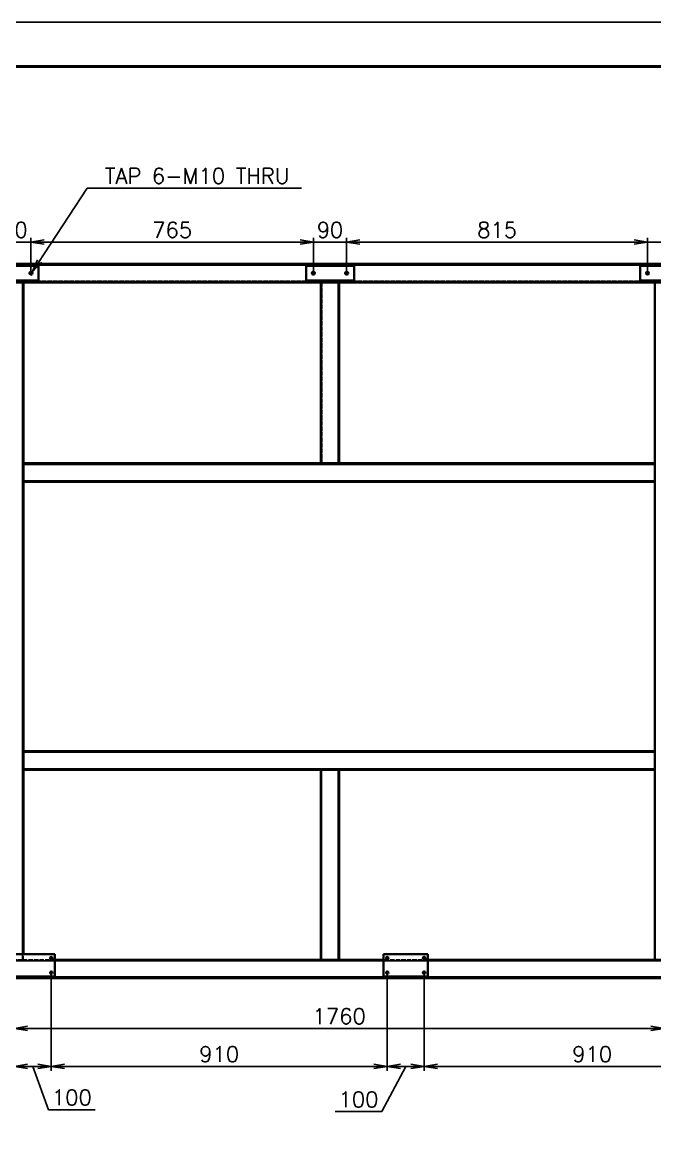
# Model space of a CAD drawing. Header units: millimetres. Extents: x -73083 to 81340, y -6859 to 6812.
# Drawn here: x -1090 to 624, y -4808 to -1810 of the extents above; entities that cross this region are included whole.
import ezdxf

# ---------------------------------------------------------------- set-up
doc = ezdxf.new("R2010")
doc.units = ezdxf.units.MM
for name, pattern in [('AM_ISO02W050', [7.5, 6, -1.5]), ('AM_ISO08W050', [18, 12, -1.5, 3, -1.5]), ('CENTER-HOKUTO', [23, 20, -1, 1, -1]), ('DASHDOT', [18.5, 12, -3, 0.5, -3]), ('DASHED', [15, 12, -3])]:
    doc.linetypes.add(name, pattern=pattern)
doc.layers.add('A3', color=7, linetype='Continuous', plot=False)
for name, color, linetype, lineweight in [('AM_7', 2, 'AM_ISO08W050', 25), ('AM_HID', 1, 'AM_ISO02W050', 25), ('AM_VIS', 7, 'Continuous', 50)]:
    doc.layers.add(name, color=color, linetype=linetype, lineweight=lineweight)
doc.layers.add('word_dim', color=253, linetype='Continuous')
doc.styles.get("Standard").update_dxf_attribs({"font": 'romans.shx', "bigfont": 'bigfont.shx'})
doc.dimstyles.new('STANDARD1-12', dxfattribs={"dimscale": 12, "dimtxt": 3.5, "dimasz": 3, "dimexe": 1, "dimexo": 0, "dimgap": 1, "dimtad": 3, "dimdec": 1, "dimdsep": 46, "dimtxsty": 'Standard', "dimblk1": 'OPEN', "dimblk2": 'OPEN', "dimsah": 1, "dimcen": 0, "dimclrd": 256, "dimclre": 256, "dimclrt": 3, "dimadec": 0, "dimazin": 0, "dimtfac": 1, "dimtdec": 1, "dimtmove": 0, "dimatfit": 3, "dimldrblk": 'OPEN', "dimfxl": 0, "dimtolj": 1, "dimtzin": 0, "dimarcsym": 0})

# ---------------------------------------------------------------- blocks, each defined once
blk = doc.blocks.new('_Open')
at = {"color": 0, "lineweight": -2}
for p, q in [((-1, 0.167), (0, 0)), ((-1, -0.167), (0, 0)), ((0, 0), (-1, 0))]:
    blk.add_line(p, q, dxfattribs=at)
blk = doc.blocks.new('*D2353')
at = {"layer": 'DEFPOINTS', "color": 0, "linetype": 'Continuous', "ltscale": 2}
for p in [(-1110.8, -4389.5), (-1010.8, -4389.5), (-1010.8, -4638.9)]:
    blk.add_point(p, dxfattribs=at)
at = {"layer": 'word_dim', "linetype": 'Continuous', "lineweight": -2, "ltscale": 2}
for p, q in [((-1110.8, -4389.5), (-1110.8, -4650.9)), ((-1010.8, -4389.5), (-1010.8, -4650.9)), ((-1074.8, -4638.9), (-1046.8, -4638.9)), ((-1060.8, -4638.9), (-1018.1, -4756.3)), ((-1018.1, -4756.3), (-892.1, -4756.3))]:
    blk.add_line(p, q, dxfattribs=at)
at = {"layer": 'word_dim', "linetype": 'Continuous', "lineweight": -2, "ltscale": 2, "xscale": 36, "yscale": 36, "zscale": 36, "rotation": 180}
blk.add_blockref('_Open', (-1110.8, -4638.9), dxfattribs=at)
at = {"layer": 'word_dim', "linetype": 'Continuous', "lineweight": -2, "ltscale": 2, "xscale": 36, "yscale": 36, "zscale": 36}
blk.add_blockref('_Open', (-1010.8, -4638.9), dxfattribs=at)
at = {"layer": 'word_dim', "color": 3, "linetype": 'Continuous', "ltscale": 2, "insert": (-955.1, -4723.3), "char_height": 42, "attachment_point": 5}
blk.add_mtext('\\A1;100', dxfattribs=at)
blk = doc.blocks.new('*D2354')
at = {"layer": 'DEFPOINTS', "color": 0, "linetype": 'Continuous', "ltscale": 2}
for p in [(-1010.8, -4389.5), (-100.8, -4389.5), (-100.8, -4638.9)]:
    blk.add_point(p, dxfattribs=at)
at = {"layer": 'word_dim', "linetype": 'Continuous', "lineweight": -2, "ltscale": 2}
for p, q in [((-1010.8, -4389.5), (-1010.8, -4650.9)), ((-100.8, -4389.5), (-100.8, -4650.9)), ((-974.8, -4638.9), (-136.8, -4638.9))]:
    blk.add_line(p, q, dxfattribs=at)
at = {"layer": 'word_dim', "linetype": 'Continuous', "lineweight": -2, "ltscale": 2, "xscale": 36, "yscale": 36, "zscale": 36, "rotation": 180}
blk.add_blockref('_Open', (-1010.8, -4638.9), dxfattribs=at)
at = {"layer": 'word_dim', "linetype": 'Continuous', "lineweight": -2, "ltscale": 2, "xscale": 36, "yscale": 36, "zscale": 36}
blk.add_blockref('_Open', (-100.8, -4638.9), dxfattribs=at)
at = {"layer": 'word_dim', "color": 3, "linetype": 'Continuous', "ltscale": 2, "insert": (-555.8, -4605.9), "char_height": 42, "attachment_point": 5}
blk.add_mtext('\\A1;910', dxfattribs=at)
blk = doc.blocks.new('*D2355')
at = {"layer": 'DEFPOINTS', "color": 0, "linetype": 'Continuous', "ltscale": 2}
for p in [(-100.8, -4389.5), (-0.8, -4389.5), (-0.8, -4638.9)]:
    blk.add_point(p, dxfattribs=at)
at = {"layer": 'word_dim', "linetype": 'Continuous', "lineweight": -2, "ltscale": 2}
for p, q in [((-100.8, -4389.5), (-100.8, -4650.9)), ((-0.8, -4389.5), (-0.8, -4650.9)), ((-50.8, -4638.9), (-115.7, -4761.5)), ((-64.8, -4638.9), (-36.8, -4638.9)), ((-115.7, -4761.5), (-241.7, -4761.5))]:
    blk.add_line(p, q, dxfattribs=at)
at = {"layer": 'word_dim', "linetype": 'Continuous', "lineweight": -2, "ltscale": 2, "xscale": 36, "yscale": 36, "zscale": 36, "rotation": 180}
blk.add_blockref('_Open', (-100.8, -4638.9), dxfattribs=at)
at = {"layer": 'word_dim', "linetype": 'Continuous', "lineweight": -2, "ltscale": 2, "xscale": 36, "yscale": 36, "zscale": 36}
blk.add_blockref('_Open', (-0.8, -4638.9), dxfattribs=at)
at = {"layer": 'word_dim', "color": 3, "linetype": 'Continuous', "ltscale": 2, "insert": (-178.7, -4728.5), "char_height": 42, "attachment_point": 5}
blk.add_mtext('\\A1;100', dxfattribs=at)
blk = doc.blocks.new('*D2356')
at = {"layer": 'DEFPOINTS', "color": 0, "linetype": 'Continuous', "ltscale": 2}
for p in [(-0.8, -4389.5), (909.3, -4388.5), (909.3, -4638.9)]:
    blk.add_point(p, dxfattribs=at)
at = {"layer": 'word_dim', "linetype": 'Continuous', "lineweight": -2, "ltscale": 2}
for p, q in [((-0.8, -4389.5), (-0.8, -4650.9)), ((909.3, -4388.5), (909.3, -4650.9)), ((35.2, -4638.9), (873.3, -4638.9))]:
    blk.add_line(p, q, dxfattribs=at)
at = {"layer": 'word_dim', "linetype": 'Continuous', "lineweight": -2, "ltscale": 2, "xscale": 36, "yscale": 36, "zscale": 36, "rotation": 180}
blk.add_blockref('_Open', (-0.8, -4638.9), dxfattribs=at)
at = {"layer": 'word_dim', "linetype": 'Continuous', "lineweight": -2, "ltscale": 2, "xscale": 36, "yscale": 36, "zscale": 36}
blk.add_blockref('_Open', (909.3, -4638.9), dxfattribs=at)
at = {"layer": 'word_dim', "color": 3, "linetype": 'Continuous', "ltscale": 2, "insert": (454.3, -4605.9), "char_height": 42, "attachment_point": 5}
blk.add_mtext('\\A1;910', dxfattribs=at)
blk = doc.blocks.new('*D2368')
at = {"layer": 'DEFPOINTS', "color": 0, "linetype": 'Continuous', "ltscale": 2}
for p in [(-1110.8, -4239.2), (649.3, -4239.2), (649.3, -4536.2)]:
    blk.add_point(p, dxfattribs=at)
at = {"layer": 'word_dim', "linetype": 'Continuous', "lineweight": -2, "ltscale": 2}
for p, q in [((-1110.8, -4239.2), (-1110.8, -4548.2)), ((649.3, -4239.2), (649.3, -4548.2)), ((-1074.8, -4536.2), (613.3, -4536.2))]:
    blk.add_line(p, q, dxfattribs=at)
at = {"layer": 'word_dim', "linetype": 'Continuous', "lineweight": -2, "ltscale": 2, "xscale": 36, "yscale": 36, "zscale": 36, "rotation": 180}
blk.add_blockref('_Open', (-1110.8, -4536.2), dxfattribs=at)
at = {"layer": 'word_dim', "linetype": 'Continuous', "lineweight": -2, "ltscale": 2, "xscale": 36, "yscale": 36, "zscale": 36}
blk.add_blockref('_Open', (649.3, -4536.2), dxfattribs=at)
at = {"layer": 'word_dim', "color": 3, "linetype": 'Continuous', "ltscale": 2, "insert": (-230.7, -4503.2), "char_height": 42, "attachment_point": 5}
blk.add_mtext('\\A1;1760', dxfattribs=at)
blk = doc.blocks.new('*D2373')
at = {"layer": 'DEFPOINTS', "color": 0, "linetype": 'Continuous', "ltscale": 2}
for p in [(-1065.8, -2406.1), (-1155.8, -2484.8), (-1065.8, -2484.8)]:
    blk.add_point(p, dxfattribs=at)
at = {"layer": 'word_dim', "linetype": 'Continuous', "lineweight": -2, "ltscale": 2}
for p, q in [((-1155.8, -2484.8), (-1155.8, -2394.1)), ((-1065.8, -2484.8), (-1065.8, -2394.1)), ((-1191.8, -2406.1), (-1227.8, -2406.1)), ((-1155.8, -2406.1), (-1065.8, -2406.1)), ((-1029.8, -2406.1), (-993.8, -2406.1))]:
    blk.add_line(p, q, dxfattribs=at)
at = {"layer": 'word_dim', "linetype": 'Continuous', "lineweight": -2, "ltscale": 2, "xscale": 36, "yscale": 36, "zscale": 36}
blk.add_blockref('_Open', (-1155.8, -2406.1), dxfattribs=at)
at = {"layer": 'word_dim', "linetype": 'Continuous', "lineweight": -2, "ltscale": 2, "xscale": 36, "yscale": 36, "zscale": 36, "rotation": 180}
blk.add_blockref('_Open', (-1065.8, -2406.1), dxfattribs=at)
at = {"layer": 'word_dim', "color": 3, "linetype": 'Continuous', "ltscale": 2, "insert": (-1110.8, -2373.1), "char_height": 42, "attachment_point": 5}
blk.add_mtext('\\A1;90', dxfattribs=at)
blk = doc.blocks.new('*D2374')
at = {"layer": 'DEFPOINTS', "color": 0, "linetype": 'Continuous', "ltscale": 2}
for p in [(-300.8, -2406.1), (-1065.8, -2484.8), (-300.8, -2484.8)]:
    blk.add_point(p, dxfattribs=at)
at = {"layer": 'word_dim', "linetype": 'Continuous', "lineweight": -2, "ltscale": 2}
for p, q in [((-1065.8, -2484.8), (-1065.8, -2394.1)), ((-300.8, -2484.8), (-300.8, -2394.1)), ((-1029.8, -2406.1), (-336.8, -2406.1))]:
    blk.add_line(p, q, dxfattribs=at)
at = {"layer": 'word_dim', "linetype": 'Continuous', "lineweight": -2, "ltscale": 2, "xscale": 36, "yscale": 36, "zscale": 36, "rotation": 180}
blk.add_blockref('_Open', (-1065.8, -2406.1), dxfattribs=at)
at = {"layer": 'word_dim', "linetype": 'Continuous', "lineweight": -2, "ltscale": 2, "xscale": 36, "yscale": 36, "zscale": 36}
blk.add_blockref('_Open', (-300.8, -2406.1), dxfattribs=at)
at = {"layer": 'word_dim', "color": 3, "linetype": 'Continuous', "ltscale": 2, "insert": (-683.3, -2373.1), "char_height": 42, "attachment_point": 5}
blk.add_mtext('\\A1;765', dxfattribs=at)
blk = doc.blocks.new('*D2375')
at = {"layer": 'DEFPOINTS', "color": 0, "linetype": 'Continuous', "ltscale": 2}
for p in [(-210.8, -2406.1), (-300.8, -2484.8), (-210.8, -2484.8)]:
    blk.add_point(p, dxfattribs=at)
at = {"layer": 'word_dim', "linetype": 'Continuous', "lineweight": -2, "ltscale": 2}
for p, q in [((-300.8, -2484.8), (-300.8, -2394.1)), ((-210.8, -2484.8), (-210.8, -2394.1)), ((-336.8, -2406.1), (-372.8, -2406.1)), ((-300.8, -2406.1), (-210.8, -2406.1)), ((-174.8, -2406.1), (-138.8, -2406.1))]:
    blk.add_line(p, q, dxfattribs=at)
at = {"layer": 'word_dim', "linetype": 'Continuous', "lineweight": -2, "ltscale": 2, "xscale": 36, "yscale": 36, "zscale": 36}
blk.add_blockref('_Open', (-300.8, -2406.1), dxfattribs=at)
at = {"layer": 'word_dim', "linetype": 'Continuous', "lineweight": -2, "ltscale": 2, "xscale": 36, "yscale": 36, "zscale": 36, "rotation": 180}
blk.add_blockref('_Open', (-210.8, -2406.1), dxfattribs=at)
at = {"layer": 'word_dim', "color": 3, "linetype": 'Continuous', "ltscale": 2, "insert": (-255.8, -2373.1), "char_height": 42, "attachment_point": 5}
blk.add_mtext('\\A1;90', dxfattribs=at)
blk = doc.blocks.new('*D2376')
at = {"layer": 'DEFPOINTS', "color": 0, "linetype": 'Continuous', "ltscale": 2}
for p in [(604.2, -2406.1), (-210.8, -2484.8), (604.2, -2484.8)]:
    blk.add_point(p, dxfattribs=at)
at = {"layer": 'word_dim', "linetype": 'Continuous', "lineweight": -2, "ltscale": 2}
for p, q in [((-210.8, -2484.8), (-210.8, -2394.1)), ((604.2, -2484.8), (604.2, -2394.1)), ((-174.8, -2406.1), (568.2, -2406.1))]:
    blk.add_line(p, q, dxfattribs=at)
at = {"layer": 'word_dim', "linetype": 'Continuous', "lineweight": -2, "ltscale": 2, "xscale": 36, "yscale": 36, "zscale": 36, "rotation": 180}
blk.add_blockref('_Open', (-210.8, -2406.1), dxfattribs=at)
at = {"layer": 'word_dim', "linetype": 'Continuous', "lineweight": -2, "ltscale": 2, "xscale": 36, "yscale": 36, "zscale": 36}
blk.add_blockref('_Open', (604.2, -2406.1), dxfattribs=at)
at = {"layer": 'word_dim', "color": 3, "linetype": 'Continuous', "ltscale": 2, "insert": (196.7, -2373.1), "char_height": 42, "attachment_point": 5}
blk.add_mtext('\\A1;815', dxfattribs=at)
blk = doc.blocks.new('*D2377')
at = {"layer": 'DEFPOINTS', "color": 0, "linetype": 'Continuous', "ltscale": 2}
for p in [(694.2, -2406.1), (604.2, -2484.8), (694.2, -2484.8)]:
    blk.add_point(p, dxfattribs=at)
at = {"layer": 'word_dim', "linetype": 'Continuous', "lineweight": -2, "ltscale": 2}
for p, q in [((604.2, -2484.8), (604.2, -2394.1)), ((694.2, -2484.8), (694.2, -2394.1)), ((568.2, -2406.1), (532.2, -2406.1)), ((604.2, -2406.1), (694.2, -2406.1)), ((730.2, -2406.1), (858.2, -2406.1))]:
    blk.add_line(p, q, dxfattribs=at)
at = {"layer": 'word_dim', "linetype": 'Continuous', "lineweight": -2, "ltscale": 2, "xscale": 36, "yscale": 36, "zscale": 36}
blk.add_blockref('_Open', (604.2, -2406.1), dxfattribs=at)
at = {"layer": 'word_dim', "linetype": 'Continuous', "lineweight": -2, "ltscale": 2, "xscale": 36, "yscale": 36, "zscale": 36, "rotation": 180}
blk.add_blockref('_Open', (694.2, -2406.1), dxfattribs=at)
at = {"layer": 'word_dim', "color": 3, "linetype": 'Continuous', "ltscale": 2, "insert": (812.2, -2373.1), "char_height": 42, "attachment_point": 5}
blk.add_mtext('\\A1;90', dxfattribs=at)

msp = doc.modelspace()

# ---------------------------------------------------------------- linework, layer by layer
at = {"layer": 'A3', "linetype": 'Continuous'}
msp.add_lwpolyline([(-3049.50268, -1810.23226), (4078.49732, -1810.23226), (4078.49732, -6850.23226), (-3049.50268, -6850.23226)], close=True, dxfattribs=at)
at = {"layer": 'AM_7', "linetype": 'DASHDOT', "lineweight": 13, "ltscale": 0.272223}
for p, q in [((-1065.75697, -2484.78664), (-1065.75697, -2495.67556)), ((-300.75697, -2484.78444), (-300.75697, -2495.67336)), ((-210.75697, -2484.7842), (-210.75697, -2495.67312))]:
    msp.add_line(p, q, dxfattribs=at)
at = {"layer": 'AM_7', "linetype": 'DASHDOT', "lineweight": 13, "ltscale": 0.272217}
msp.add_line((604.24303, -2484.782), (604.24303, -2495.67067), dxfattribs=at)
at = {"layer": 'AM_7', "linetype": 'DASHDOT', "lineweight": 13, "ltscale": 0.27222}
for p, q in [((-1060.31251, -2490.23098), (-1071.2013, -2490.23098)), ((609.68749, -2490.22634), (598.7987, -2490.22634))]:
    msp.add_line(p, q, dxfattribs=at)
at = {"layer": 'AM_7', "linetype": 'DASHDOT', "lineweight": 13, "ltscale": 0.272221}
for p, q in [((-295.31251, -2490.22902), (-306.20136, -2490.22902)), ((-205.31251, -2490.22854), (-216.20136, -2490.22854))]:
    msp.add_line(p, q, dxfattribs=at)
at = {"layer": 'AM_7', "linetype": 'DASHDOT', "lineweight": 13, "ltscale": 0.216028}
for p, q in [((-1006.4308, -4345.22072), (-1015.07191, -4345.22072)), ((-1010.75135, -4340.90041), (-1010.75135, -4349.54152)), ((-100.75172, -4340.8965), (-100.75172, -4349.53762)), ((3.56884, -4345.21682), (-5.07227, -4345.21682)), ((-0.75172, -4340.89602), (-0.75172, -4349.53713)), ((-1006.43067, -4385.22072), (-1015.07179, -4385.22072)), ((-1010.75123, -4380.90041), (-1010.75123, -4389.54152)), ((-96.43104, -4385.21682), (-105.07215, -4385.21682)), ((-100.7516, -4380.8965), (-100.7516, -4389.53762)), ((3.56896, -4385.21682), (-5.07215, -4385.21682)), ((-0.7516, -4380.89602), (-0.7516, -4389.53713))]:
    msp.add_line(p, q, dxfattribs=at)
at = {"layer": 'AM_7', "linetype": 'DASHDOT', "lineweight": 13, "ltscale": 0.216026}
msp.add_line((-96.43122, -4345.21682), (-105.07227, -4345.21682), dxfattribs=at)
at = {"layer": 'AM_HID', "linetype": 'DASHED', "lineweight": 13}
for p, q in [((-2226.25733, -2468.22683), (1764.74267, -2468.21584)), ((1764.74291, -2468.21608), (-2226.25709, -2468.22707)), ((-2182.25733, -2512.22683), (1720.74291, -2512.21584)), ((1720.74291, -2512.21633), (-2182.25709, -2512.22707)), ((-1088.75147, -4350.22512), (-1088.7566, -2515.22536)), ((-1088.75135, -4350.22512), (-1088.75648, -2515.22536)), ((-277.74275, -3005.22463), (-277.74677, -2515.2217)), ((-277.74647, -2515.22194), (-277.7425, -3005.22194)), ((-262.38856, -2515.2217), (-230.74647, -2515.2217)), ((-233.74275, -3005.22414), (-233.74677, -2515.22146)), ((-233.74647, -2515.22146), (-233.7425, -3005.2217)), ((-1085.75526, -3008.22317), (624.24474, -3008.21853)), ((624.24486, -3008.21853), (-1085.75514, -3008.22341)), ((-280.7425, -3005.22121), (-230.7425, -3005.22097)), ((-1085.75514, -3052.22317), (624.24486, -3052.21853)), ((-1085.75501, -3052.22341), (624.24499, -3052.21853)), ((-1085.75306, -3788.22317), (624.24694, -3788.21853)), ((624.24706, -3788.21853), (-1085.75294, -3788.22341)), ((-1085.75294, -3832.22317), (624.24706, -3832.21853)), ((-1085.75282, -3832.22341), (624.24718, -3832.21853)), ((-277.73182, -4350.2217), (-277.73597, -3835.22463)), ((-277.73152, -4350.2217), (-277.73573, -3835.22194)), ((-233.73182, -4350.22121), (-233.73597, -3835.22414)), ((-233.73152, -4350.2217), (-233.73573, -3835.2217)), ((1723.20751, -4354.23049), (-2181.79249, -4354.24172)), ((1723.20751, -4354.23049), (-2181.79249, -4354.24172)), ((1723.20775, -4354.23049), (-2181.79225, -4354.24172)), ((1722.20775, -4353.23049), (-2180.79225, -4353.24172)), ((-1088.75135, -4350.22512), (-1120.75135, -4350.22512)), ((-1000.75135, -4350.2383), (-1120.75135, -4350.23879)), ((-1000.75135, -4354.2383), (-1120.75135, -4354.23879)), ((9.24828, -4350.23537), (-110.75172, -4350.23586)), ((9.24828, -4354.23537), (-110.75172, -4354.23586)), ((1766.208, -4397.23049), (-2224.792, -4397.24172)), ((1765.20775, -4396.23049), (-2223.79249, -4396.24172)), ((1765.20775, -4396.23049), (-2223.79249, -4396.24172)), ((1765.208, -4396.23049), (-2223.792, -4396.24172))]:
    msp.add_line(p, q, dxfattribs=at)
at = {"layer": 'AM_HID', "linetype": 'DASHED', "lineweight": 13, "ltscale": 0.375098}
for p, q in [((-1088.75135, -4350.22512), (-1088.75147, -4335.22121)), ((-1085.75135, -4350.22512), (-1085.75147, -4335.22121))]:
    msp.add_line(p, q, dxfattribs=at)
at = {"layer": 'AM_HID', "linetype": 'DASHED', "lineweight": 13, "ltscale": 0.075}
msp.add_line((-1085.75135, -4350.22512), (-1088.75135, -4350.22512), dxfattribs=at)
at = {"layer": 'AM_VIS', "linetype": 'Continuous'}
msp.add_line((-2749.50268, -1930.23226), (3958.49732, -1930.23226), dxfattribs=at)
at = {"layer": 'AM_VIS', "lineweight": 35}
for p, q in [((-2229.25709, -2465.22707), (1767.74291, -2465.21608)), ((-1175.75697, -2470.23147), (-1045.75697, -2470.23098)), ((-1045.75697, -2470.23098), (-1045.75685, -2510.23098)), ((-320.75697, -2470.22902), (-190.75697, -2470.22854)), ((-320.75691, -2510.22902), (-320.75697, -2470.22902)), ((-190.75697, -2470.22854), (-190.75691, -2510.22854)), ((584.24303, -2470.22634), (714.24303, -2470.22609)), ((584.24315, -2510.22634), (584.24303, -2470.22634)), ((-2179.25685, -2515.22707), (-262.38856, -2515.2217)), ((-1045.75685, -2510.23098), (-1175.75685, -2510.23147)), ((-1088.75648, -2515.22536), (-1132.75648, -2515.22536)), ((-1085.75147, -4335.22121), (-1085.75648, -2515.22536)), ((-190.75691, -2510.22854), (-320.75691, -2510.22902)), ((-280.7425, -3005.22194), (-280.74647, -2515.22194)), ((-277.74647, -2515.22194), (-233.74647, -2515.22146)), ((-230.74647, -2515.2217), (1717.74291, -2515.21633)), ((-230.7425, -3005.2217), (-230.74647, -2515.22146)), ((714.24315, -2510.22609), (584.24315, -2510.22634)), ((624.24865, -4350.22024), (624.24352, -2515.22048)), ((-1085.75514, -3005.22341), (-280.7425, -3005.22121)), ((-1085.75501, -3052.22341), (-1085.75514, -3008.22341)), ((-277.74244, -3005.22194), (-233.74244, -3005.22146)), ((-230.7425, -3005.22097), (624.24486, -3005.21853)), ((624.24499, -3052.21877), (624.24486, -3008.21877)), ((-1085.75501, -3055.22341), (624.24499, -3055.21853)), ((-1085.75294, -3785.22341), (624.24706, -3785.21853)), ((-1085.75282, -3832.22341), (-1085.75294, -3788.22341)), ((624.24718, -3832.21877), (624.24706, -3788.21877)), ((-1085.75282, -3835.22341), (624.24718, -3835.21853)), ((-280.73152, -4350.2217), (-280.73573, -3835.22194)), ((-277.73573, -3835.22194), (-233.73573, -3835.22146)), ((-230.73152, -4350.2217), (-230.73573, -3835.2217)), ((-1120.75135, -4335.22121), (-1000.75135, -4335.22072)), ((-1000.75123, -4395.22072), (-1000.75135, -4335.22072)), ((-110.75178, -4335.21731), (9.24822, -4335.21633)), ((-110.75178, -4335.21731), (-110.75154, -4395.21731)), ((9.24846, -4395.21633), (9.24822, -4335.21633)), ((-110.75172, -4350.23586), (-1000.75135, -4350.2383)), ((-277.73152, -4350.2217), (-233.73152, -4350.2217)), ((899.24853, -4350.23293), (9.24828, -4350.23537)), ((1769.208, -4400.23049), (-2227.792, -4400.24172)), ((-1000.75123, -4395.22072), (-1120.75123, -4395.22121)), ((9.24846, -4395.21633), (-110.75154, -4395.21731))]:
    msp.add_line(p, q, dxfattribs=at)
at = {"layer": 'AM_VIS', "lineweight": 13}
for p, q in [((-2226.25709, -2468.22732), (1764.74291, -2468.21608)), ((-2182.25685, -2512.22707), (1720.74291, -2512.21633)), ((-1088.75147, -4335.22121), (-1088.75648, -2515.22536)), ((-277.74244, -3005.22194), (-277.74647, -2515.22194)), ((-233.74244, -3005.22146), (-233.74647, -2515.22146)), ((-1085.75514, -3008.22341), (624.24486, -3008.21877)), ((-1085.75501, -3052.22341), (624.24499, -3052.21877)), ((-1085.75294, -3788.22341), (624.24706, -3788.21877)), ((-1085.75282, -3832.22341), (624.24718, -3832.21877)), ((-277.73152, -4350.2217), (-277.73573, -3835.22194)), ((-233.73152, -4350.2217), (-233.73573, -3835.22146)), ((-110.75172, -4354.23586), (-1000.75135, -4354.2383)), ((899.24853, -4354.23293), (9.24828, -4354.23537)), ((1765.208, -4396.23049), (-2223.792, -4396.24172))]:
    msp.add_line(p, q, dxfattribs=at)
at = {"layer": 'AM_VIS', "lineweight": 35, "ltscale": 0.075}
for p, q in [((-1085.75648, -2515.22536), (-1088.75648, -2515.22536)), ((-277.74647, -2515.22194), (-280.74647, -2515.22194)), ((-230.74647, -2515.22146), (-233.74647, -2515.22146)), ((627.24352, -2515.22048), (624.24352, -2515.22048)), ((-1085.75514, -3008.22341), (-1085.75514, -3005.22341)), ((-1085.75501, -3055.22341), (-1085.75501, -3052.22341)), ((-1085.75294, -3788.22341), (-1085.75294, -3785.22341)), ((-1085.75282, -3835.22341), (-1085.75282, -3832.22341)), ((-280.73573, -3835.22194), (-277.73573, -3835.22194)), ((-233.73573, -3835.22146), (-230.73573, -3835.2217)), ((-277.73152, -4350.2217), (-280.73152, -4350.2217)), ((-230.73152, -4350.2217), (-233.73152, -4350.2217))]:
    msp.add_line(p, q, dxfattribs=at)
at = {"layer": 'AM_VIS', "lineweight": 35, "ltscale": 0.075002}
msp.add_line((-280.7425, -3005.22194), (-277.74244, -3005.22194), dxfattribs=at)
at = {"layer": 'AM_VIS', "lineweight": 35, "ltscale": 0.074998}
msp.add_line((-233.74244, -3005.22146), (-230.7425, -3005.2217), dxfattribs=at)
at = {"layer": 'AM_VIS', "lineweight": 35, "ltscale": 0.075006}
for p, q in [((624.24486, -3008.21877), (624.24486, -3005.21853)), ((624.24706, -3788.21877), (624.24706, -3785.21853))]:
    msp.add_line(p, q, dxfattribs=at)
at = {"layer": 'AM_VIS', "lineweight": 35, "ltscale": 0.074994}
for p, q in [((624.24499, -3055.21853), (624.24499, -3052.21877)), ((624.24718, -3835.21853), (624.24718, -3832.21877))]:
    msp.add_line(p, q, dxfattribs=at)
at = {"layer": 'AM_VIS', "lineweight": 35}
for centre, radius in [((-1065.75697, -2490.23098), 4.188), ((-300.75697, -2490.22902), 4.188), ((-210.75697, -2490.22854), 4.188), ((604.24303, -2490.22634), 4.188), ((-1010.75135, -4345.22072), 3.3235), ((-100.75172, -4345.21682), 3.3235), ((-0.75172, -4345.21682), 3.3235), ((-1010.75123, -4385.22072), 3.3235), ((-100.7516, -4385.21682), 3.3235), ((-0.7516, -4385.21682), 3.3235)]:
    msp.add_circle(centre, radius, dxfattribs=at)

# ---------------------------------------------------------------- texts
at = {"layer": 'word_dim', "color": 3, "linetype": 'CENTER-HOKUTO', "ltscale": 2, "insert": (-865.74811, -2247.98591), "char_height": 42, "attachment_point": 7}
msp.add_mtext('\\A1;TAP {\\Fromans,bigfont|c134;6}-M10 THRU', dxfattribs=at)

# ---------------------------------------------------------------- dimensions: what is measured, and where the dimension line sits
at = {"layer": 'word_dim', "linetype": 'Continuous', "ltscale": 2}
for base, p1, p2, picture, middle in [((-1065.75697, -2406.06898), (-1155.75697, -2484.78689), (-1065.75697, -2484.78664), '*D2373', (-1110.75697, -2406.06898)), ((-210.75697, -2406.06898), (-300.75697, -2484.78444), (-210.75697, -2484.7842), '*D2375', (-255.75697, -2406.06898))]:
    dim = msp.add_linear_dim(base=base, p1=p1, p2=p2, dimstyle='STANDARD1-12', dxfattribs=at)
    dim.commit()
    dim.dimension.update_dxf_attribs({"geometry": picture, "text_midpoint": middle, "dimtype": 160})
for base, p1, p2, picture, middle in [((-300.75697, -2406.06898), (-1065.75697, -2484.78664), (-300.75697, -2484.78444), '*D2374', (-683.25697, -2373.06898)), ((604.24303, -2406.06898), (-210.75697, -2484.7842), (604.24303, -2484.782), '*D2376', (196.74303, -2373.06898)), ((694.24303, -2406.06898), (604.24303, -2484.782), (694.24303, -2484.78176), '*D2377', (812.24303, -2373.06898)), ((649.26415, -4536.20222), (-1110.75233, -4239.21682), (649.26415, -4239.21682), '*D2368', (-230.74409, -4503.20222)), ((-100.7516, -4638.89825), (-1010.75123, -4389.54641), (-100.7516, -4389.54641), '*D2354', (-555.75141, -4605.89825)), ((909.25234, -4638.89825), (-0.7516, -4389.54641), (909.25234, -4388.5369), '*D2356', (454.25037, -4605.89825))]:
    dim = msp.add_linear_dim(base=base, p1=p1, p2=p2, dimstyle='STANDARD1-12', dxfattribs=at)
    dim.commit()
    dim.dimension.update_dxf_attribs({"geometry": picture, "text_midpoint": middle})
for base, p1, p2, picture, middle in [((-1010.75123, -4638.89825), (-1110.75123, -4389.54641), (-1010.75123, -4389.54641), '*D2353', (-1006.1138, -4756.30125)), ((-0.7516, -4638.89825), (-100.7516, -4389.54641), (-0.7516, -4389.54641), '*D2355', (-127.66788, -4761.47433))]:
    dim = msp.add_linear_dim(base=base, p1=p1, p2=p2, dimstyle='STANDARD1-12', override={"dimtmove": 1}, dxfattribs=at)
    dim.commit()
    dim.dimension.update_dxf_attribs({"geometry": picture, "text_midpoint": middle, "dimtype": 160})

# ---------------------------------------------------------------- leaders
at = {"layer": 'word_dim', "color": 2, "ltscale": 2, "annotation_type": 0, "has_hookline": 1, "hookline_direction": 0, "text_width": 532.4}
msp.add_leader([(-1062.45857, -2487.6503), (-913.74811, -2259.98591), (-877.74811, -2259.98591)], dimstyle='STANDARD1-12', dxfattribs=at)

doc.saveas('drawing.dxf')
